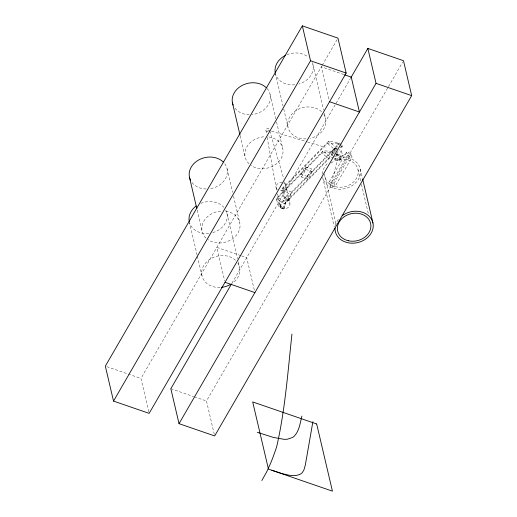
<?xml version="1.0" encoding="UTF-8"?>
<svg xmlns="http://www.w3.org/2000/svg" width="517" height="517" viewBox="0 0 517 517"><rect width="100%" height="100%" fill="white"/><g stroke="black" fill="none" stroke-linecap="round" stroke-linejoin="round"><path stroke-width="0.39" stroke-dasharray="2.58 1.94" d="M333.769 156.922L328.844 158.855L321.917 152.961L323.119 150.88L330.053 156.774L328.844 158.855L284.77 203.763L276.252 199.316L321.917 152.961L333.504 152.328L334.111 151.287L323.119 150.88L277.455 197.242L276.252 199.316L279.077 206.722L283.723 209.146L284.77 203.763L285.972 201.682L330.053 156.774L332.185 156.153M331.649 182.572L337.892 157.646L348.852 152.858M283.723 209.146L285.972 201.682L277.455 197.242L279.684 205.682L279.077 206.722M341.214 144.586L339.055 142.75L328.657 141.315L282.941 187.755L281.739 189.836L283.962 198.289L288.602 200.712L290.257 194.282L291.465 192.201L335.591 147.209L337.763 146.834M288.602 200.712L291.465 192.201L282.941 187.755L284.563 197.248L283.962 198.289M334.473 156.645L337.284 155.546L337.885 154.505L336.806 153.588M148.786 411.81L140.96 378.438L321.787 66.079M322.188 65.381L337.155 39.525M231.926 283.219L350.455 78.474M280.052 206.768L286.502 195.62M300.862 174.261L305.224 166.72L311.557 168.897L312.19 171.631L307.828 179.166L301.495 176.988L300.862 174.261L307.188 176.433L307.828 179.166M282.495 208.125L288.951 196.977M301.495 176.988L305.857 169.46L305.224 166.72M307.188 176.433L311.557 168.897M332.308 155.791L331.539 152.528L334.124 148.069L336.541 148.902A1.396 0.64 30.1 0 0 336.677 149.116M331.623 154.661L338.079 143.513M337.239 148.457L334.389 149.284L327.455 143.39L328.657 141.315L335.591 147.209L334.389 149.284L290.257 194.282L281.739 189.836L327.455 143.39L338.448 143.791L339.055 142.75M334.098 153.575A1.396 0.64 30.1 0 1 333.956 153.362L334.118 153.077M334.441 152.521L335.41 150.854M335.572 150.57L336.541 148.902M336.722 153.659L338.932 149.84M340.089 147.629L342.228 147.002L342.829 145.962L341.75 145.044M334.092 158.874A2.411 1.099 30.1 0 0 335.106 159.359L337.685 154.906L340.677 155.934A2.411 1.099 30.1 0 0 342.493 155.32L341.382 150.57L339.262 149.84M335.106 159.359L338.092 160.393A2.411 1.099 30.1 0 0 339.915 159.779L338.797 155.029L341.382 150.57M338.092 160.393L340.677 155.934M339.915 159.779L342.493 155.32M339.882 160.225L342.461 155.766M329.323 181.771L346.526 152.05L351.179 153.659L352.012 157.194L334.803 186.908L330.15 185.306L329.323 181.771L333.976 183.373L334.803 186.908M330.15 185.306L347.359 155.591L346.526 152.05M214.303 434.39L206.47 401.011L388.105 87.257M388.513 86.559L402.672 62.098M333.976 183.373L351.179 153.659M335.746 155.126L337.885 154.505M340.658 146.337L342.829 145.962M267.644 130.006L270.714 130.924M271.477 131.156L306.743 141.736M307.512 141.962L325.148 147.248M343.786 74.519L321.374 66.796L329.019 99.4M347.359 155.591L352.012 157.194M331.539 152.528L333.956 153.362M336.683 154.299L338.797 155.029M305.857 169.46L312.19 171.631M240.741 255.605L216.836 247.365L224.662 280.744M241.491 255.863L246.719 257.666L254.545 291.039M106.845 366.682L140.96 378.438M170.843 388.732L193.584 396.571M194.34 396.83L206.47 401.011M284.563 197.248L289.203 199.672M279.684 205.682L284.324 208.105M338.448 143.791L339.527 144.708M340.07 145.167L342.228 147.002M336.205 154.622L337.284 155.546M269.777 130.963L283.736 178.753M284.634 181.835L285.533 184.918M360.297 169.04L362.495 178.43M357.984 169.557L360.737 181.293M361.467 184.42L368.44 214.154M349.686 156.392L350.125 158.28M334.124 148.069L335.029 151.927M312.959 64.741L323.603 110.121M324.34 113.255L325.626 118.729M332.476 186.107L332.922 188.001M324.96 176.911L335.972 223.855M322.647 177.428L334.208 226.717M275.315 73.13L283.019 105.991M283.755 109.119L287.975 127.117M270.113 94.533L275.8 118.787M276.537 121.922L282.773 148.521M285.707 185.467L289.934 203.504A4.918 4.026 -13.2 0 1 283.471 208.513A4.918 4.026 -13.2 0 1 281.998 201.701A4.918 4.026 -13.2 0 1 289.934 203.504M276.104 187.606L276.841 190.741M277.577 193.881L280.337 205.643M240.172 135.784L245.123 156.91M227.105 168.833L232.611 192.298M233.529 196.214L239.765 222.814M226.944 213.334L237.587 258.713M238.318 261.841L239.604 267.315M197.158 210.076L202.115 231.202M189.293 221.722L197.184 255.366M197.365 256.148L201.953 275.703M265.88 130.303L266.591 134.265M267.153 137.438L276.059 187.354M283.697 182.999A4.918 4.026 -13.2 0 1 285.332 187.897A4.918 4.026 -13.2 0 1 279.684 190.56M277.325 189.558A4.918 4.026 -13.2 0 1 276.64 184.886A4.918 4.026 -13.2 0 1 281.817 182.482M268.2 131.37A1.79 1.467 -13.2 0 1 265.912 130.452A1.79 1.467 -13.2 0 1 267.444 128.552A1.79 1.467 -13.2 0 1 269.422 129.857M338.926 144.76A1.396 0.64 30.1 0 1 338.137 143.448A1.396 0.64 30.1 0 1 339.94 143.913M332.263 155.772A1.396 0.64 30.1 0 1 331.733 154.557A1.396 0.64 30.1 0 1 333.491 155.055M337.685 154.906A2.411 1.099 30.1 0 1 336.67 154.415M338.868 149.924A1.396 0.64 30.1 0 1 338.635 150.033M336.192 154.447A1.396 0.64 30.1 0 1 336.056 154.493M335.326 225.761A19.284 15.781 -13.2 0 1 338.454 219.279M334.202 159.055A19.284 15.781 -13.2 0 1 359.483 166.539A19.284 15.781 -13.2 0 1 347.03 188.046A19.284 15.781 -13.2 0 1 322.931 178.52M322.362 174.055A19.284 15.781 -13.2 0 1 328.476 162.525M330.983 163.126A16.919 13.843 -13.2 0 1 356.659 166.177A16.919 13.843 -13.2 0 1 344.8 186.669A16.919 13.843 -13.2 0 1 324.715 173.951M237.898 263.14A19.284 15.781 -13.2 0 1 232.74 283.038M220.048 287.471A19.284 15.781 -13.2 0 1 203.704 265.628A19.284 15.781 -13.2 0 1 235.7 260.439M225.8 210.148A19.284 15.781 -13.2 0 1 212.797 232.611M208.752 233.387A19.284 15.781 -13.2 0 1 189.577 222.808M200.848 203.349A19.284 15.781 -13.2 0 1 223.848 207.304M225.716 211.24A19.284 15.781 -13.2 0 1 237.697 233.419A19.284 15.781 -13.2 0 1 207.879 239.61M206.025 238.078A19.284 15.781 -13.2 0 1 203.866 221.127A19.284 15.781 -13.2 0 1 221.67 211.046M224.746 163.708A19.284 15.781 -13.2 0 1 210.277 188.705M206.186 189.002A19.284 15.781 -13.2 0 1 191.813 182.339M268.724 136.947A19.284 15.781 -13.2 0 1 280.705 159.126A19.284 15.781 -13.2 0 1 250.887 165.317M249.032 163.786A19.284 15.781 -13.2 0 1 246.874 146.828A19.284 15.781 -13.2 0 1 264.685 136.753M267.024 88.51A19.284 15.781 -13.2 0 1 268.362 104.615A19.284 15.781 -13.2 0 1 251.921 114.593M249.194 114.709A19.284 15.781 -13.2 0 1 234.821 108.047M323.92 114.554A19.284 15.781 -13.2 0 1 310.148 138.343M306.07 138.886A19.284 15.781 -13.2 0 1 289.727 117.036A19.284 15.781 -13.2 0 1 321.716 111.853M312.294 62.589A19.284 15.781 -13.2 0 1 298.82 84.019M294.774 84.801A19.284 15.781 -13.2 0 1 275.6 74.222M286.864 54.763A19.284 15.781 -13.2 0 1 308.164 57.07M286.793 196.37A1.396 0.64 30.1 0 0 288.913 197.035A1.396 0.64 30.1 0 0 287.478 195.497A1.396 0.64 30.1 0 0 286.793 196.37M280.337 207.517A1.396 0.64 30.1 0 0 282.463 208.177A1.396 0.64 30.1 0 0 281.022 206.638A1.396 0.64 30.1 0 0 280.337 207.517"/><path stroke-width="0.78" d="M291.95 334.111C287.917 371.329 285.222 408.934 276.957 445.518A32.209 11.296 -71 0 1 275.858 449.228L272.995 457.28A72.386 25.398 -71 0 1 269.932 464.789L267.205 470.761A37.922 13.306 -71 0 1 266.139 472.861L261.815 480.552M312.882 421.723L305.321 465.041L303.854 470.166L302.083 472.855A29.708 13.532 30.1 0 1 288.415 475.091L281.759 473.494L271.852 470.27M301.896 416.095C300.138 422.945 299.362 430.855 294.231 436.18A43.68 19.898 30.1 0 1 292.286 437.576L287.685 439.127A28.403 12.938 30.1 0 1 283.969 439.308L273.39 437.434L257.337 432.315M302.335 25.85L105.326 366.159L113.52 401.089L149.148 413.361L346.157 73.059L337.969 38.129L302.335 25.85L310.53 60.78L113.52 401.089M231.519 283.917L170.843 388.732L179.031 423.662L214.665 435.941L411.674 95.632L403.48 60.702L367.852 48.424L350.862 77.776M179.031 423.662L376.04 83.353L367.852 48.424M310.53 60.78L346.157 73.059M376.04 83.353L411.674 95.632M344.529 74.778L351.25 77.091L359.444 112.021L329.562 101.726M225.031 282.295L254.907 292.596M362.682 179.212L372.957 223.027M232.463 102.922L239.985 135.002M189.455 177.215L196.796 208.513M342.176 215.692A19.284 15.781 -13.2 0 1 371.452 219.176A19.284 15.781 -13.2 0 1 357.926 242.538A19.284 15.781 -13.2 0 1 335.029 228.042M230.492 284.492A19.284 15.781 -13.2 0 1 221.412 287.374M189.293 221.722A19.284 15.781 -13.2 0 1 196.156 205.999M190.599 180.401A19.284 15.781 -13.2 0 1 198.567 160.037A19.284 15.781 -13.2 0 1 223.195 161.95M233.135 105.074A19.284 15.781 -13.2 0 1 242.169 85.421A19.284 15.781 -13.2 0 1 266.203 87.657M275.315 73.13A19.284 15.781 -13.2 0 1 285.623 55.325M316.675 423.979L252.69 401.929L268.446 469.1L332.431 491.15L316.675 423.979M348.419 240.773A16.919 13.843 -13.2 0 0 370.644 223.538A16.919 13.843 -13.2 0 0 343.333 217.347A16.919 13.843 -13.2 0 0 348.419 240.773"/></g></svg>
